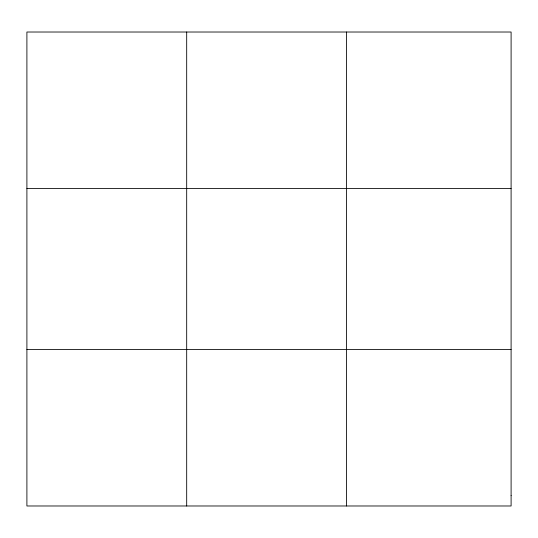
<?xml version="1.0" encoding="UTF-8"?>
<svg xmlns="http://www.w3.org/2000/svg" width="538" height="538" viewBox="0 0 538 538"><rect width="100%" height="100%" fill="white"/><g stroke="black" fill="none" stroke-linecap="round" stroke-linejoin="round"><path stroke-width="0.81" d="M186.686 32.018L186.686 505.982M346.472 32.018L346.472 505.982M26.9 188.428L511.1 188.428M26.9 349.572L511.1 349.572M511.1 495.552L511.1 505.982L26.9 505.982L26.9 32.018L511.1 32.018L511.1 495.552"/></g></svg>
